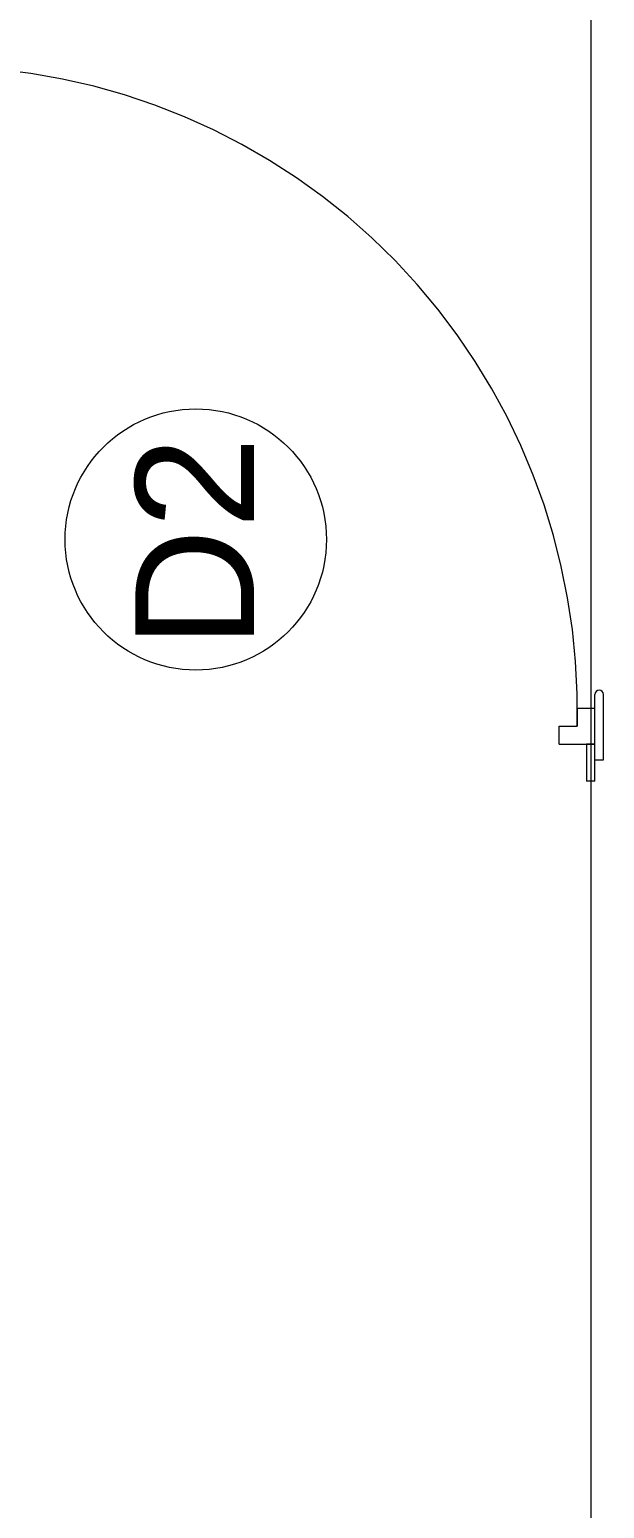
# Model space of a CAD drawing. Header units: millimetres. Extents: x 90 to 321, y 179 to 304.
# Drawn here: x 116.265 to 117.067, y 227.864 to 229.928 of the extents above; entities that cross this region are included whole.
import ezdxf

# ---------------------------------------------------------------- set-up
doc = ezdxf.new("R2010")
doc.units = ezdxf.units.MM
doc.linetypes.add('DASHED2', pattern=[9.525, 6.35, -3.175])
for name, color, linetype, lineweight in [('DOOR', 7, 'Continuous', 20), ('LEVEL', 251, 'Continuous', 13), ('PLASTER', 252, 'Continuous', 15)]:
    doc.layers.add(name, color=color, linetype=linetype, lineweight=lineweight)
doc.styles.get("Standard").update_dxf_attribs({"font": 'arial.ttf'})

msp = doc.modelspace()

# ---------------------------------------------------------------- hatches: boundary and pattern name
at = {"layer": 'LEVEL'}
h = msp.add_hatch(dxfattribs=at)
h.set_pattern_fill('ANSI31', color=256, scale=0.02, angle=90)
h.set_pattern_definition([(135, (194.2038, -317.713555), (-0.0449012806, -0.0449012806), [])])
h.paths.add_polyline_path([(113.06788, 222.82754), (113.06788, 219.46766), (113.43788, 219.46766), (113.83788, 219.46766), (113.83788, 219.99677), (113.8663, 219.99677), (113.8663, 222.16849), (113.85369, 222.16849), (113.84495, 222.16849, -1), (113.84495, 222.18049), (113.83788, 222.18263), (113.83788, 222.82754)])
h.paths.add_polyline_path([(113.64765, 220.36096), (113.64765, 219.7347), (113.18603, 219.7347), (113.18603, 220.36096)], flags=16)
h.paths.add_polyline_path([(113.06788, 226.44754), (113.06788, 223.08766), (113.83788, 223.08766), (113.83788, 223.1076), (113.83788, 223.73257), (113.84495, 223.73471, -1), (113.84495, 223.74671), (113.8663, 223.74671), (113.8663, 225.91843), (113.84495, 225.91843, -1), (113.84495, 225.93043), (113.83788, 225.93257), (113.83788, 226.44754)])
h.paths.add_polyline_path([(113.64203, 224.02088), (113.64203, 223.39461), (113.18041, 223.39461), (113.18041, 224.02088)], flags=16)
h.paths.add_polyline_path([(129.7986, 213.49372), (129.7986, 213.53215), (129.3986, 213.53215), (129.3986, 212.92715), (129.39153, 212.92501, -1), (129.39153, 212.91301), (129.37018, 212.91301), (129.37018, 212.88301), (129.37018, 211.44129), (129.39153, 211.44129, -1), (129.39153, 211.42929), (129.3986, 211.42715), (129.3986, 210.64215), (130.1686, 210.64215), (130.1686, 213.49372)])
h.paths.add_polyline_path([(130.03662, 211.3955), (130.03662, 210.76923), (129.57501, 210.76923), (129.57501, 211.3955)], flags=16)
h.paths.add_polyline_path([(129.3986, 222.84238), (129.3986, 222.80727), (129.3986, 222.17471), (129.39153, 222.17257, -1), (129.39153, 222.16057), (129.37018, 222.16057), (129.37018, 219.98885), (129.39153, 219.98885, -0.4142136), (129.39753, 219.98285), (129.3986, 220.04727), (129.3986, 219.45215), (130.1686, 219.45215), (130.1686, 222.84238)])
h.paths.add_polyline_path([(130.03135, 220.26458), (130.03135, 219.63831), (129.56973, 219.63831), (129.56973, 220.26458)], flags=16)
h.paths.add_polyline_path([(129.7986, 226.46238), (129.3986, 226.46238), (129.3986, 225.93982), (129.39153, 225.93769, -1), (129.39153, 225.92569), (129.37018, 225.92569), (129.37018, 223.75396), (129.39153, 223.75396, -1), (129.39153, 223.74196), (129.3986, 223.73982), (129.3986, 223.07215), (130.1686, 223.07215), (130.1686, 226.46238)])
h.paths.add_polyline_path([(130.04238, 223.95483), (130.04238, 223.32856), (129.58076, 223.32856), (129.58076, 223.95483)], flags=16)
h.paths.add_polyline_path([(129.3986, 235.27238), (129.3986, 235.20238), (129.3986, 234.48738), (129.39153, 234.48524, -1), (129.39153, 234.47324), (129.37018, 234.47324), (129.37018, 233.00152), (129.38279, 233.00152), (129.39153, 233.00152, -1), (129.39153, 232.98952), (129.3986, 232.98738), (129.3986, 232.38238), (129.7986, 232.38238), (129.7986, 232.42256), (130.1686, 232.42256), (130.1686, 235.27238)])
h.paths.add_polyline_path([(130.01513, 233.18982), (130.01513, 232.56356), (129.55352, 232.56356), (129.55352, 233.18982)], flags=16)
h.paths.add_polyline_path([(129.96485, 232.87086), (129.96485, 233.17453), (129.81567, 233.17453), (129.81567, 232.87086)], flags=8)
h.paths.add_polyline_path([(129.96485, 232.59132), (129.96485, 232.88751), (129.81567, 232.88751), (129.81567, 232.59132)], flags=8)
h.paths.add_polyline_path([(129.74505, 232.87272), (129.74505, 233.19725), (129.6002, 233.19725), (129.6002, 232.87272)], flags=24)
h.paths.add_polyline_path([(129.74505, 232.63673), (129.74505, 232.84181), (129.6002, 232.84181), (129.6002, 232.63673)], flags=8)
h.paths.add_polyline_path([(129.91719, 233.29158), (129.91719, 234.39086), (129.68001, 234.39086), (129.68001, 233.29158)], flags=24)

# ---------------------------------------------------------------- linework, layer by layer
at = {"layer": 'DOOR'}
for p, q in [((117.0535, 228.87877), (117.0535, 228.99983)), ((117.0655, 228.90885), (117.0655, 228.99983)), ((117.0285, 228.98063), (117.0535, 228.98063)), ((117.0285, 228.98063), (117.0285, 228.95563)), ((117.0035, 228.93063), (117.0035, 228.95563)), ((117.0035, 228.95563), (117.0285, 228.95563)), ((117.0035, 228.93063), (117.0535, 228.93063)), ((117.0535, 228.93063), (117.0415, 228.93063)), ((117.0415, 228.93063), (117.0415, 228.87877)), ((117.0535, 228.90885), (117.0655, 228.90885)), ((117.0535, 228.87877), (117.0415, 228.87877))]:
    msp.add_line(p, q, dxfattribs=at)
at = {"layer": 'DOOR', "linetype": 'DASHED2'}
msp.add_arc((116.13226, 228.98005), 0.89657, 358.4389, 90, dxfattribs=at)
at = {"layer": 'DOOR'}
msp.add_arc((117.0595, 228.99983), 0.006, 0, 180, dxfattribs=at)
at = {"layer": 'LEVEL'}
msp.add_circle((116.49686, 229.21621), 0.18223, dxfattribs=at)
at = {"layer": 'PLASTER'}
msp.add_line((117.04788, 231.80256), (117.04788, 227.54711), dxfattribs=at)

# ---------------------------------------------------------------- texts
at = {"layer": 'LEVEL'}
msp.add_text('D2', height=0.165525, rotation=90, dxfattribs=at).set_placement((116.57808, 229.06425))

doc.saveas('drawing.dxf')
